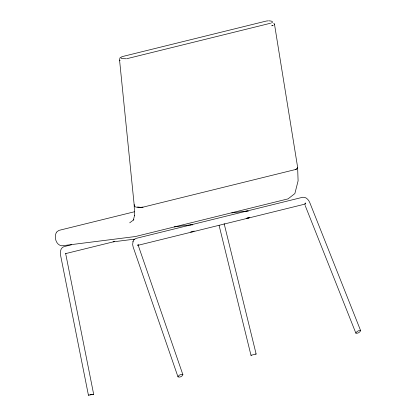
<?xml version="1.0" encoding="UTF-8"?>
<svg xmlns="http://www.w3.org/2000/svg" width="416" height="416" viewBox="0 0 416 416"><rect width="100%" height="100%" fill="white"/><g stroke="black" fill="none" stroke-linecap="round" stroke-linejoin="round"><path stroke-width="0.62" d="M133.047 241.514L132.652 244.603L133.208 247.187L177.97 376.813C179.499 377.749 182.348 376.381 182.894 374.717L138.294 245.549M133.359 220.08L134.592 215.28M65.593 253.739L65.957 253.51L65.66 254.072A3.089 0.541 14.7 0 1 65.458 254.108M119.595 58.599L120.245 57.548M134.186 204.974L119.506 59.504M120.874 57.403L121.025 58.094A5.424 1.617 -4.6 0 0 122.236 58.635L126.37 58.765M274.373 24.502L274.165 23.535A7.597 2.267 -4.6 0 0 273.749 23.244M56.482 232.206C53.799 236.886 55.91 245.086 61.812 245.814L135.418 236.532L288.085 198.864L294.871 193.565L298.1 180.835L297.632 167.461L297.274 168.308M133.921 239.845L135.975 238.415L302.796 197.252C306.077 196.82 308.589 199.8 309.748 202.53L360.636 330.647C359.996 332.233 357.469 333.767 355.852 333.128L305.146 205.468M132.907 241.779L134.066 239.569M224.13 223.595L256.136 354.016L250.973 355.295L251.3 355.092M194.142 230.963L193.133 231.707L190.564 232.034M249.501 217.573L249.792 217.23M134.68 205.093L134.29 205.748L134.607 206.388A7.597 2.267 -4.6 0 0 136.308 207.142L139.048 207.49L143.026 207.163M137.862 245.435L138.159 244.468L138.128 244.821A3.323 1.654 6.1 0 1 137.972 245.591M129.698 222.83L133.884 219.684M56.644 232.04L58.848 230.412L134.358 211.78M114.202 241.415L113.09 241.857M190.83 225.103L191.542 224.708L192.764 224.9M246.485 211.37L247.198 210.974L248.414 211.167M121.077 57.169L122.361 56.566L266.276 21.055L268.388 20.821M71.479 244.774L63.934 246.641C60.544 247.764 59.956 252.06 60.533 255.086L88.421 395.184L89.034 395.013M88.421 395.184L93.678 394.326L65.889 254.712M297.092 168.735L295.594 169.504L142.932 207.173L140.566 207.36L137.545 206.965M271.513 22.942L272.438 22.298L272.293 21.606A5.424 1.617 -4.6 0 0 271.076 21.065L269.121 20.821M246.22 218.301L249.163 217.828M295.532 169.53L297.617 168.36L297.404 167.393M127.041 58.646L270.566 23.228M65.931 253.536L114.468 241.561M137.961 245.32L303.956 204.355M90.147 394.8L91.499 394.571M231.78 212.93L247.198 210.974M174.2 226.907L191.542 224.708M113.485 241.81L134.685 239.122M92.737 394.394L93.678 394.326M255.512 354.016L256.136 354.016M248.789 217.974L247.567 217.781M193.133 231.707L191.916 231.514M119.714 60.471L120.13 60.757M360.636 330.647C359.018 330.008 356.491 331.542 355.852 333.128M182.894 374.717C181.371 373.776 178.516 375.144 177.97 376.813M219.086 225.378L250.973 355.295M119.397 59.831L119.465 60.159M274.482 24.17L297.622 167.253M134.16 204.682L134.54 215.639M305.526 203.164L305.51 203.793C304.418 205.483 304.408 204.152 305.224 203.008L305.313 203.58L305.526 203.164M273.036 25.423L271.866 25.776L273.036 25.423"/></g></svg>
